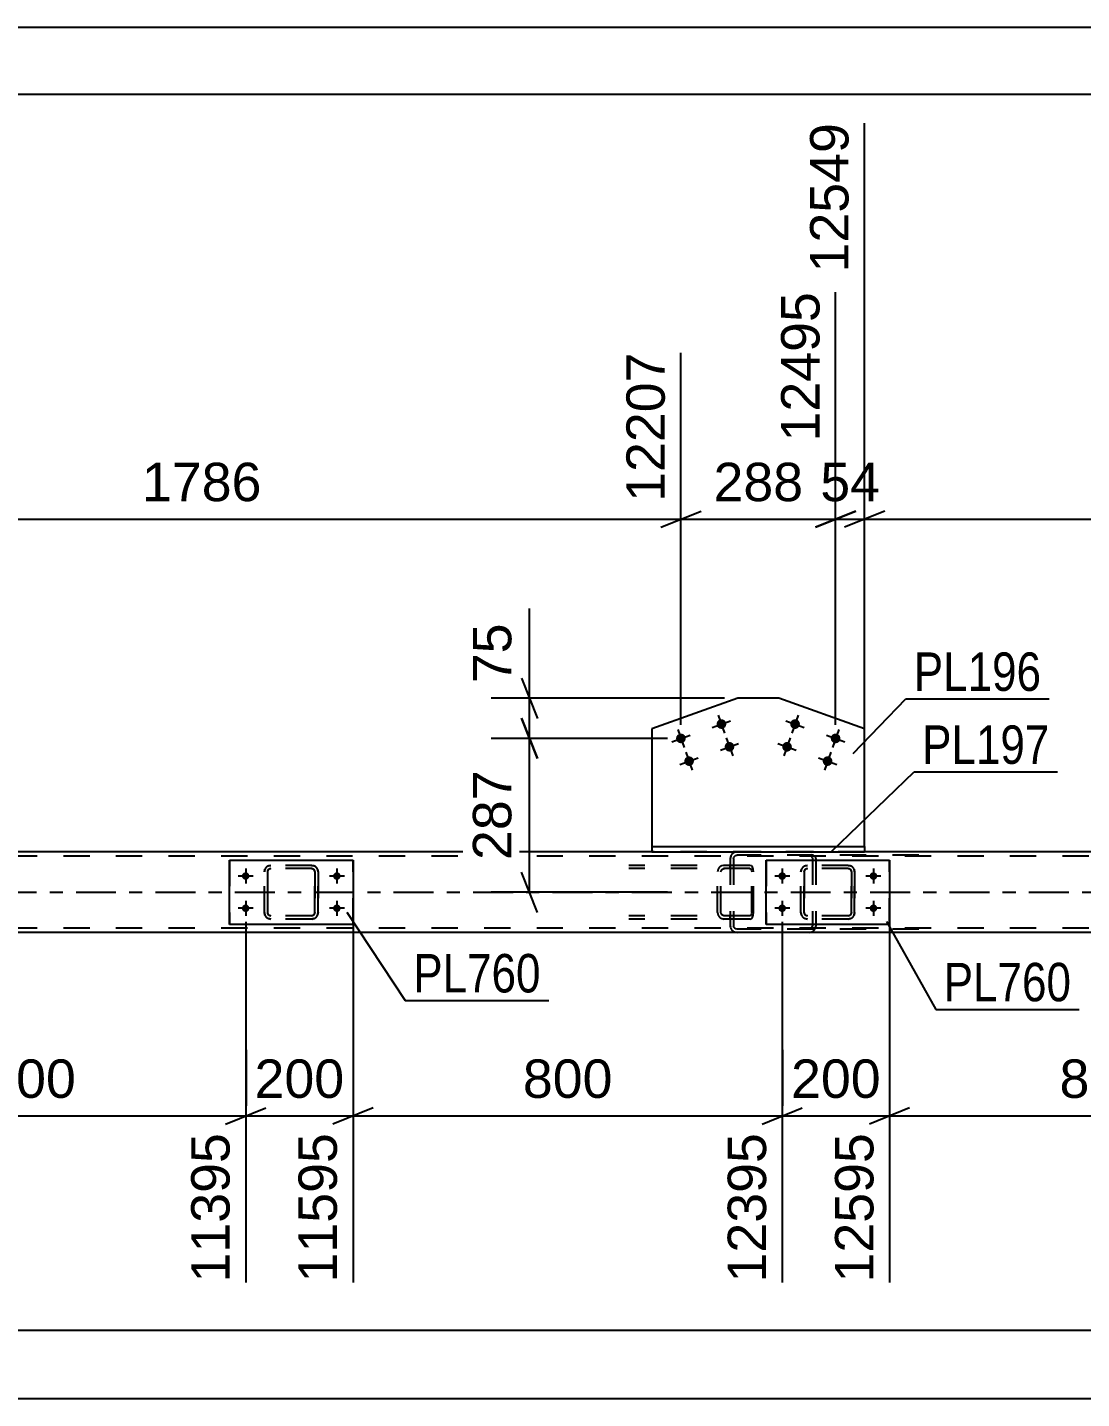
# Model space of a CAD drawing. Header units: millimetres. Extents: x -54 to 787, y -402 to 192.
# Drawn here: x 436.3 to 514.9, y 89.7 to 191.9 of the extents above; entities that cross this region are included whole.
import ezdxf

# ---------------------------------------------------------------- set-up
doc = ezdxf.new("R2010")
doc.units = ezdxf.units.MM
doc.linetypes.add('DXK_LINE_DOT2', pattern=[3.9198, 1.9599, -1.9599])
doc.linetypes.add('DXK_LINE_DOT3', pattern=[5.9187, 2.979, -0.9799, 0.9799, -0.9799])
doc.styles.add('Arial', font='ARIAL.TTF', dxfattribs={"height": 0.2})
doc.styles.add('Arial Narrow', font='ARIALN.TTF', dxfattribs={"height": 0.2})

# ---------------------------------------------------------------- blocks, each defined once
blk = doc.blocks.new('Unknown-122573057-1115')
at = {"color": 5, "linetype": 'Continuous'}
for p, q in [((787.22, 191.89), (-53.78, 191.89)), ((782.22, 186.89), (-48.78, 186.89))]:
    blk.add_line(p, q, dxfattribs=at)
blk = doc.blocks.new('Part-122573057-1654 - 1638')
at = {"color": 2, "linetype": 'Continuous'}
for p, q in [((489.29, 141.89), (482.88, 139.61)), ((492.33, 141.89), (489.29, 141.89)), ((498.73, 139.61), (492.33, 141.89)), ((482.88, 139.61), (482.88, 130.83)), ((498.73, 130.83), (498.73, 139.61))]:
    blk.add_line(p, q, dxfattribs=at)
at = {"color": 7, "linetype": 'DXK_LINE_DOT2'}
blk.add_line((482.88, 130.83), (498.73, 130.83), dxfattribs=at)
blk = doc.blocks.new('Part-122573057-1694 - 1638')
at = {"color": 2, "linetype": 'Continuous'}
for p, q in [((482.88, 130.83), (482.88, 130.43)), ((482.88, 130.83), (498.73, 130.83)), ((498.73, 130.83), (498.73, 130.43)), ((482.88, 130.43), (498.73, 130.43))]:
    blk.add_line(p, q, dxfattribs=at)
blk = doc.blocks.new('Part-122573057-1876 - 1638')
at = {"color": 7, "linetype": 'DXK_LINE_DOT2'}
for p, q in [((488.75, 130.11), (488.72, 129.95)), ((488.72, 129.95), (488.72, 124.91)), ((488.76, 130.14), (488.75, 130.11)), ((488.97, 129.95), (488.99, 130.05)), ((488.97, 129.95), (488.97, 124.91)), ((488.99, 130.05), (489.05, 130.12)), ((489.23, 130.43), (489.03, 130.4)), ((489.05, 130.12), (489.13, 130.18)), ((489.13, 130.18), (489.23, 130.19)), ((502.77, 130.43), (489.23, 130.43)), ((502.77, 130.19), (489.23, 130.19)), ((494.79, 130.4), (494.59, 130.43)), ((494.59, 130.19), (494.69, 130.18)), ((494.69, 130.18), (494.77, 130.12)), ((494.77, 130.12), (494.83, 130.05)), ((494.83, 130.05), (494.85, 129.95)), ((494.85, 129.95), (494.85, 124.91)), ((495.07, 130.11), (495.06, 130.14)), ((495.1, 129.95), (495.07, 130.11)), ((495.1, 129.95), (495.1, 124.91)), ((488.72, 124.91), (488.74, 124.83)), ((488.74, 124.83), (488.76, 124.73)), ((488.99, 124.85), (488.97, 124.91)), ((488.99, 124.82), (488.99, 124.85)), ((489.05, 124.75), (488.99, 124.82)), ((489.13, 124.69), (489.05, 124.75)), ((494.77, 124.75), (494.69, 124.69)), ((494.83, 124.82), (494.77, 124.75)), ((494.83, 124.85), (494.85, 124.91)), ((494.83, 124.82), (494.83, 124.85)), ((495.06, 124.73), (495.09, 124.83)), ((495.09, 124.83), (495.1, 124.91)), ((489.03, 124.47), (489.23, 124.43)), ((489.23, 124.67), (489.13, 124.69)), ((502.77, 124.67), (489.23, 124.67)), ((502.77, 124.43), (489.23, 124.43)), ((494.69, 124.69), (494.59, 124.67)), ((494.59, 124.43), (494.79, 124.47))]:
    blk.add_line(p, q, dxfattribs=at)
for centre, start, end in [((489.21, 129.93), 110.7583, 155.68), ((489.21, 124.94), 204.32, 249.2417), ((494.61, 124.94), 290.7583, 335.68)]:
    blk.add_arc(centre, 0.496, start, end, dxfattribs=at)
blk = doc.blocks.new('Bolt-122573057-1785 - 1638')
at = {"linetype": 'Continuous'}
for points in [[(452.32, 128.63), (452.32, 128.69), (452.34, 128.75), (452.37, 128.8), (452.41, 128.84), (452.46, 128.88), (452.51, 128.9), (452.57, 128.91), (452.63, 128.91), (452.68, 128.9), (452.74, 128.88), (452.78, 128.84), (452.82, 128.8), (452.85, 128.75), (452.87, 128.69), (452.88, 128.63), (452.87, 128.58), (452.85, 128.52), (452.82, 128.47), (452.78, 128.43), (452.74, 128.39), (452.68, 128.37), (452.63, 128.36), (452.57, 128.36), (452.51, 128.37), (452.46, 128.39), (452.41, 128.43), (452.37, 128.47), (452.34, 128.52), (452.32, 128.58)], [(459.12, 128.63), (459.12, 128.69), (459.14, 128.75), (459.17, 128.8), (459.21, 128.84), (459.26, 128.88), (459.31, 128.9), (459.37, 128.91), (459.43, 128.91), (459.48, 128.9), (459.54, 128.88), (459.58, 128.84), (459.62, 128.8), (459.65, 128.75), (459.67, 128.69), (459.68, 128.63), (459.67, 128.58), (459.65, 128.52), (459.62, 128.47), (459.58, 128.43), (459.54, 128.39), (459.48, 128.37), (459.43, 128.36), (459.37, 128.36), (459.31, 128.37), (459.26, 128.39), (459.21, 128.43), (459.17, 128.47), (459.14, 128.52), (459.12, 128.58)], [(452.32, 126.23), (452.32, 126.29), (452.34, 126.35), (452.37, 126.4), (452.41, 126.44), (452.46, 126.48), (452.51, 126.5), (452.57, 126.51), (452.63, 126.51), (452.68, 126.5), (452.74, 126.48), (452.78, 126.44), (452.82, 126.4), (452.85, 126.35), (452.87, 126.29), (452.88, 126.23), (452.87, 126.18), (452.85, 126.12), (452.82, 126.07), (452.78, 126.03), (452.74, 125.99), (452.68, 125.97), (452.63, 125.96), (452.57, 125.96), (452.51, 125.97), (452.46, 125.99), (452.41, 126.03), (452.37, 126.07), (452.34, 126.12), (452.32, 126.18)], [(459.12, 126.23), (459.12, 126.29), (459.14, 126.35), (459.17, 126.4), (459.21, 126.44), (459.26, 126.48), (459.31, 126.5), (459.37, 126.51), (459.43, 126.51), (459.48, 126.5), (459.54, 126.48), (459.58, 126.44), (459.62, 126.4), (459.65, 126.35), (459.67, 126.29), (459.68, 126.23), (459.67, 126.18), (459.65, 126.12), (459.62, 126.07), (459.58, 126.03), (459.54, 125.99), (459.48, 125.97), (459.43, 125.96), (459.37, 125.96), (459.31, 125.97), (459.26, 125.99), (459.21, 126.03), (459.17, 126.07), (459.14, 126.12), (459.12, 126.18)]]:
    blk.add_hatch(color=1, dxfattribs=at).paths.add_polyline_path(points)
at = {"color": 1, "linetype": 'Continuous'}
for p, q in [((452.6, 129.19), (452.6, 128.07)), ((459.4, 129.19), (459.4, 128.07)), ((453.16, 128.63), (452.04, 128.63)), ((459.96, 128.63), (458.84, 128.63)), ((452.6, 126.79), (452.6, 125.67)), ((459.4, 126.79), (459.4, 125.67)), ((453.16, 126.23), (452.04, 126.23)), ((459.96, 126.23), (458.84, 126.23))]:
    blk.add_line(p, q, dxfattribs=at)
blk = doc.blocks.new('Part-122573057-1802 - 1638')
at = {"color": 7, "linetype": 'DXK_LINE_DOT2'}
for p, q in [((680.08, 130.11), (43.4, 130.11)), ((498.73, 130.43), (482.88, 130.43)), ((680.08, 124.75), (43.4, 124.75))]:
    blk.add_line(p, q, dxfattribs=at)
at = {"color": 2, "linetype": 'Continuous'}
for p, q in [((482.88, 130.43), (413.6, 130.43)), ((568.01, 130.43), (498.73, 130.43)), ((676.08, 124.43), (43.4, 124.43))]:
    blk.add_line(p, q, dxfattribs=at)
at = {"color": 7, "linetype": 'DXK_LINE_DOT3'}
blk.add_line((43.4, 127.43), (680.08, 127.43), dxfattribs=at)
blk = doc.blocks.new('Part-122573057-1912 - 1638')
at = {"color": 7, "linetype": 'DXK_LINE_DOT2'}
for p, q in [((490.18, 129.43), (481.15, 129.43)), ((490.18, 129.19), (481.15, 129.19)), ((487.81, 129.14), (487.77, 128.95)), ((487.77, 125.91), (487.77, 128.95)), ((488.02, 128.95), (488.04, 129.05)), ((488.02, 125.91), (488.02, 128.95)), ((488.04, 129.05), (488.09, 129.12)), ((488.27, 129.43), (488.08, 129.4)), ((488.09, 129.12), (488.18, 129.18)), ((488.18, 129.18), (488.27, 129.19)), ((488.72, 129.19), (488.72, 129.43)), ((490.29, 129.4), (490.18, 129.43)), ((490.18, 129.19), (490.24, 129.18)), ((490.24, 129.18), (490.28, 129.12)), ((490.28, 129.12), (490.31, 129.05)), ((490.37, 129.29), (490.29, 129.4)), ((490.31, 129.05), (490.32, 128.95)), ((490.32, 125.91), (490.32, 128.95)), ((490.43, 129.14), (490.37, 129.29)), ((490.45, 128.95), (490.43, 129.14)), ((490.45, 125.91), (490.45, 128.95)), ((487.77, 125.91), (487.81, 125.73)), ((488.04, 125.82), (488.02, 125.91)), ((488.09, 125.75), (488.04, 125.82)), ((488.18, 125.69), (488.09, 125.75)), ((490.28, 125.75), (490.24, 125.69)), ((490.31, 125.82), (490.28, 125.75)), ((490.32, 125.91), (490.31, 125.82)), ((490.37, 125.58), (490.43, 125.73)), ((490.43, 125.73), (490.45, 125.91)), ((490.18, 125.67), (481.15, 125.67)), ((490.18, 125.43), (481.15, 125.43)), ((488.08, 125.47), (488.27, 125.43)), ((488.27, 125.67), (488.18, 125.69)), ((488.72, 125.43), (488.72, 125.67)), ((490.24, 125.69), (490.18, 125.67)), ((490.18, 125.43), (490.29, 125.47)), ((490.29, 125.47), (490.37, 125.58))]:
    blk.add_line(p, q, dxfattribs=at)
for centre, start, end in [((488.26, 128.94), 111.1513, 156.1049), ((488.26, 125.93), 203.8951, 248.8487)]:
    blk.add_arc(centre, 0.492, start, end, dxfattribs=at)
blk = doc.blocks.new('Bolt-122573057-1919 - 1638')
at = {"linetype": 'Continuous'}
for points in [[(493.89, 139.84, -1), (493.21, 140.09, -1)], [(496.91, 138.77, -1), (496.23, 139.02, -1)], [(493.29, 138.15, -1), (492.61, 138.39, -1)], [(496.31, 137.08, -1), (495.63, 137.32, -1)]]:
    blk.add_hatch(color=1, dxfattribs=at).paths.add_polyline_path(points)
at = {"color": 1, "linetype": 'Continuous'}
for p, q in [((492.87, 140.21), (494.23, 139.72)), ((493.79, 140.64), (493.31, 139.29)), ((495.89, 139.14), (497.25, 138.65)), ((496.81, 139.57), (496.33, 138.22)), ((492.27, 138.51), (493.63, 138.03)), ((493.19, 138.95), (492.71, 137.59)), ((495.29, 137.44), (496.65, 136.96)), ((496.21, 137.88), (495.73, 136.52))]:
    blk.add_line(p, q, dxfattribs=at)
blk = doc.blocks.new('Bolt-122573057-1920 - 1638')
at = {"linetype": 'Continuous'}
for points in [[(492.31, 128.63), (492.32, 128.69), (492.33, 128.75), (492.36, 128.8), (492.4, 128.84), (492.45, 128.88), (492.5, 128.9), (492.56, 128.91), (492.62, 128.91), (492.68, 128.9), (492.73, 128.88), (492.78, 128.84), (492.82, 128.8), (492.85, 128.75), (492.86, 128.69), (492.87, 128.63), (492.86, 128.58), (492.85, 128.52), (492.82, 128.47), (492.78, 128.43), (492.73, 128.39), (492.68, 128.37), (492.62, 128.36), (492.56, 128.36), (492.5, 128.37), (492.45, 128.39), (492.4, 128.43), (492.36, 128.47), (492.33, 128.52), (492.32, 128.58)], [(499.11, 128.63), (499.12, 128.69), (499.13, 128.75), (499.16, 128.8), (499.2, 128.84), (499.25, 128.88), (499.3, 128.9), (499.36, 128.91), (499.42, 128.91), (499.48, 128.9), (499.53, 128.88), (499.58, 128.84), (499.62, 128.8), (499.65, 128.75), (499.66, 128.69), (499.67, 128.63), (499.66, 128.58), (499.65, 128.52), (499.62, 128.47), (499.58, 128.43), (499.53, 128.39), (499.48, 128.37), (499.42, 128.36), (499.36, 128.36), (499.3, 128.37), (499.25, 128.39), (499.2, 128.43), (499.16, 128.47), (499.13, 128.52), (499.12, 128.58)], [(492.31, 126.23), (492.32, 126.29), (492.33, 126.35), (492.36, 126.4), (492.4, 126.44), (492.45, 126.48), (492.5, 126.5), (492.56, 126.51), (492.62, 126.51), (492.68, 126.5), (492.73, 126.48), (492.78, 126.44), (492.82, 126.4), (492.85, 126.35), (492.86, 126.29), (492.87, 126.23), (492.86, 126.18), (492.85, 126.12), (492.82, 126.07), (492.78, 126.03), (492.73, 125.99), (492.68, 125.97), (492.62, 125.96), (492.56, 125.96), (492.5, 125.97), (492.45, 125.99), (492.4, 126.03), (492.36, 126.07), (492.33, 126.12), (492.32, 126.18)], [(499.11, 126.23), (499.12, 126.29), (499.13, 126.35), (499.16, 126.4), (499.2, 126.44), (499.25, 126.48), (499.3, 126.5), (499.36, 126.51), (499.42, 126.51), (499.48, 126.5), (499.53, 126.48), (499.58, 126.44), (499.62, 126.4), (499.65, 126.35), (499.66, 126.29), (499.67, 126.23), (499.66, 126.18), (499.65, 126.12), (499.62, 126.07), (499.58, 126.03), (499.53, 125.99), (499.48, 125.97), (499.42, 125.96), (499.36, 125.96), (499.3, 125.97), (499.25, 125.99), (499.2, 126.03), (499.16, 126.07), (499.13, 126.12), (499.12, 126.18)]]:
    blk.add_hatch(color=1, dxfattribs=at).paths.add_polyline_path(points)
at = {"color": 1, "linetype": 'Continuous'}
for p, q in [((492.59, 129.19), (492.59, 128.07)), ((499.39, 129.19), (499.39, 128.07)), ((493.15, 128.63), (492.03, 128.63)), ((499.95, 128.63), (498.83, 128.63)), ((492.59, 126.79), (492.59, 125.67)), ((499.39, 126.79), (499.39, 125.67)), ((493.15, 126.23), (492.03, 126.23)), ((499.95, 126.23), (498.83, 126.23))]:
    blk.add_line(p, q, dxfattribs=at)
blk = doc.blocks.new('Bolt-122573057-1921 - 1638')
at = {"linetype": 'Continuous'}
for points in [[(488.4, 140.09, -1), (487.72, 139.84, -1)], [(485.38, 139.02, -1), (484.7, 138.77, -1)], [(489, 138.39, -1), (488.32, 138.15, -1)], [(485.99, 137.32, -1), (485.31, 137.08, -1)]]:
    blk.add_hatch(color=1, dxfattribs=at).paths.add_polyline_path(points)
at = {"color": 1, "linetype": 'Continuous'}
for p, q in [((487.38, 139.72), (488.74, 140.21)), ((487.82, 140.64), (488.3, 139.29)), ((484.37, 138.65), (485.72, 139.14)), ((484.8, 139.57), (485.28, 138.22)), ((487.98, 138.03), (489.34, 138.51)), ((488.42, 138.95), (488.9, 137.59)), ((484.97, 136.96), (486.32, 137.44)), ((485.41, 137.88), (485.89, 136.52))]:
    blk.add_line(p, q, dxfattribs=at)
blk = doc.blocks.new('Part-122573057-1926 - 1638')
at = {"color": 2, "linetype": 'Continuous'}
for p, q in [((491.39, 125.03), (491.39, 129.83)), ((491.39, 129.83), (491.39, 129.83)), ((491.39, 129.83), (500.59, 129.83)), ((500.59, 129.83), (500.59, 125.03)), ((491.39, 125.03), (491.39, 125.03)), ((500.59, 125.03), (491.39, 125.03))]:
    blk.add_line(p, q, dxfattribs=at)
at = {"color": 7, "linetype": 'DXK_LINE_DOT2'}
for p, q in [((491.39, 129.83), (491.39, 125.03)), ((491.39, 129.83), (491.39, 129.83)), ((500.59, 125.03), (500.59, 129.83)), ((491.39, 125.03), (491.39, 125.03))]:
    blk.add_line(p, q, dxfattribs=at)
blk = doc.blocks.new('Part-122573057-2061 - 1638')
at = {"color": 7, "linetype": 'DXK_LINE_DOT2'}
for p, q in [((493.99, 128.95), (494.02, 129.14)), ((494.03, 129.14), (493.99, 128.95)), ((493.99, 125.91), (493.99, 128.95)), ((493.99, 128.95), (493.99, 128.95)), ((493.99, 125.91), (493.99, 128.95)), ((494.23, 128.95), (494.25, 129.05)), ((494.24, 129.05), (494.23, 128.95)), ((494.23, 125.91), (494.23, 128.95)), ((494.23, 128.95), (494.23, 128.95)), ((494.23, 128.95), (494.23, 125.91)), ((494.3, 129.12), (494.24, 129.05)), ((494.25, 129.05), (494.3, 129.12)), ((494.28, 129.4), (494.47, 129.43)), ((494.28, 129.4), (494.29, 129.4)), ((494.47, 129.43), (494.29, 129.4)), ((494.3, 129.12), (494.38, 129.18)), ((494.37, 129.18), (494.3, 129.12)), ((494.47, 129.19), (494.37, 129.18)), ((494.38, 129.18), (494.47, 129.19)), ((497.51, 129.43), (494.47, 129.43)), ((497.51, 129.19), (494.47, 129.19)), ((497.51, 129.43), (497.69, 129.4)), ((497.69, 129.4), (497.51, 129.43)), ((497.51, 129.19), (497.6, 129.18)), ((497.6, 129.18), (497.51, 129.19)), ((497.6, 129.18), (497.6, 129.18)), ((497.6, 129.18), (497.68, 129.12)), ((497.68, 129.12), (497.6, 129.18)), ((497.68, 129.12), (497.73, 129.05)), ((497.73, 129.05), (497.68, 129.12)), ((497.73, 129.05), (497.75, 128.95)), ((497.75, 128.95), (497.73, 129.05)), ((497.75, 125.91), (497.75, 128.95)), ((497.75, 128.95), (497.75, 128.95)), ((497.75, 128.95), (497.75, 125.91)), ((497.95, 129.14), (497.99, 128.95)), ((497.99, 128.95), (497.95, 129.14)), ((497.99, 125.91), (497.99, 128.95)), ((497.99, 128.95), (497.99, 128.95)), ((497.99, 128.95), (497.99, 125.91)), ((493.99, 125.91), (493.99, 125.91)), ((494.02, 125.73), (493.99, 125.91)), ((493.99, 125.91), (494.03, 125.73)), ((494.23, 125.91), (494.23, 125.91)), ((494.25, 125.82), (494.23, 125.91)), ((494.23, 125.91), (494.24, 125.82)), ((494.24, 125.82), (494.3, 125.75)), ((494.3, 125.75), (494.25, 125.82)), ((494.38, 125.69), (494.3, 125.75)), ((494.3, 125.75), (494.37, 125.69)), ((497.68, 125.75), (497.6, 125.69)), ((497.6, 125.69), (497.68, 125.75)), ((497.73, 125.82), (497.68, 125.75)), ((497.68, 125.75), (497.73, 125.82)), ((497.75, 125.91), (497.73, 125.82)), ((497.73, 125.82), (497.75, 125.91)), ((497.75, 125.91), (497.75, 125.91)), ((497.99, 125.91), (497.95, 125.73)), ((497.95, 125.73), (497.99, 125.91)), ((497.99, 125.91), (497.99, 125.91)), ((494.28, 125.47), (494.29, 125.47)), ((494.47, 125.43), (494.28, 125.47)), ((494.29, 125.47), (494.47, 125.43)), ((494.37, 125.69), (494.47, 125.67)), ((494.47, 125.67), (494.38, 125.69)), ((497.51, 125.67), (494.47, 125.67)), ((497.51, 125.43), (494.47, 125.43)), ((497.6, 125.69), (497.51, 125.67)), ((497.51, 125.67), (497.6, 125.69)), ((497.69, 125.47), (497.51, 125.43)), ((497.51, 125.43), (497.69, 125.47)), ((497.6, 125.69), (497.6, 125.69))]:
    blk.add_line(p, q, dxfattribs=at)
at = {"color": 7, "linetype": 'DXK_LINE_DOT3'}
blk.add_line((495.99, 127.43), (495.98, 127.43), dxfattribs=at)
at = {"color": 7, "linetype": 'DXK_LINE_DOT2'}
for centre, start, end in [((494.47, 128.95), 112.5, 157.5), ((494.47, 128.95), 112.5, 157.5), ((497.51, 128.95), 22.5, 67.5), ((497.51, 128.95), 22.5, 67.5), ((494.47, 125.91), 202.5, 247.5), ((494.47, 125.91), 202.5, 247.5), ((497.51, 125.91), 292.5, 337.5), ((497.51, 125.91), 292.5, 337.5)]:
    blk.add_arc(centre, 0.48, start, end, dxfattribs=at)
blk = doc.blocks.new('Part-122573057-1948 - 1638')
at = {"color": 7, "linetype": 'DXK_LINE_DOT2'}
for p, q in [((453.99, 128.95), (454.03, 129.14)), ((453.99, 128.95), (454, 128.95)), ((453.99, 125.91), (453.99, 128.95)), ((454.03, 129.14), (454, 128.95)), ((454, 125.91), (454, 128.95)), ((454.25, 129.05), (454.23, 128.95)), ((454.24, 128.95), (454.23, 128.95)), ((454.23, 128.95), (454.23, 125.91)), ((454.24, 128.95), (454.25, 129.05)), ((454.24, 125.91), (454.24, 128.95)), ((454.25, 129.05), (454.31, 129.12)), ((454.3, 129.12), (454.25, 129.05)), ((454.29, 129.4), (454.47, 129.43)), ((454.48, 129.43), (454.29, 129.4)), ((454.29, 129.4), (454.29, 129.4)), ((454.38, 129.18), (454.3, 129.12)), ((454.31, 129.12), (454.38, 129.18)), ((454.38, 129.18), (454.48, 129.19)), ((454.47, 129.19), (454.38, 129.18)), ((457.52, 129.43), (454.47, 129.43)), ((457.52, 129.19), (454.47, 129.19)), ((457.51, 129.43), (457.69, 129.4)), ((457.6, 129.18), (457.51, 129.19)), ((457.7, 129.4), (457.52, 129.43)), ((457.52, 129.19), (457.61, 129.18)), ((457.6, 129.18), (457.61, 129.18)), ((457.68, 129.12), (457.6, 129.18)), ((457.61, 129.18), (457.69, 129.12)), ((457.73, 129.05), (457.68, 129.12)), ((457.69, 129.12), (457.74, 129.05)), ((457.75, 128.95), (457.73, 129.05)), ((457.74, 129.05), (457.76, 128.95)), ((457.76, 128.95), (457.75, 128.95)), ((457.75, 128.95), (457.75, 125.91)), ((457.76, 125.91), (457.76, 128.95)), ((457.95, 129.14), (457.99, 128.95)), ((458, 128.95), (457.96, 129.14)), ((458, 128.95), (457.99, 128.95)), ((457.99, 128.95), (457.99, 125.91)), ((458, 125.91), (458, 128.95)), ((454, 125.91), (453.99, 125.91)), ((454.03, 125.73), (453.99, 125.91)), ((454, 125.91), (454.03, 125.73)), ((454.23, 125.91), (454.24, 125.91)), ((454.23, 125.91), (454.25, 125.82)), ((454.25, 125.82), (454.24, 125.91)), ((454.31, 125.75), (454.25, 125.82)), ((454.25, 125.82), (454.3, 125.75)), ((454.3, 125.75), (454.38, 125.69)), ((454.38, 125.69), (454.31, 125.75)), ((457.6, 125.69), (457.68, 125.75)), ((457.69, 125.75), (457.61, 125.69)), ((457.68, 125.75), (457.73, 125.82)), ((457.74, 125.82), (457.69, 125.75)), ((457.73, 125.82), (457.75, 125.91)), ((457.76, 125.91), (457.74, 125.82)), ((457.75, 125.91), (457.76, 125.91)), ((457.99, 125.91), (457.95, 125.73)), ((457.96, 125.73), (458, 125.91)), ((457.99, 125.91), (458, 125.91)), ((454.29, 125.47), (454.29, 125.47)), ((454.47, 125.43), (454.29, 125.47)), ((454.29, 125.47), (454.48, 125.43)), ((454.48, 125.67), (454.38, 125.69)), ((454.38, 125.69), (454.47, 125.67)), ((457.52, 125.67), (454.47, 125.67)), ((457.52, 125.43), (454.47, 125.43)), ((457.51, 125.67), (457.6, 125.69)), ((457.69, 125.47), (457.51, 125.43)), ((457.61, 125.69), (457.52, 125.67)), ((457.52, 125.43), (457.7, 125.47)), ((457.6, 125.69), (457.61, 125.69))]:
    blk.add_line(p, q, dxfattribs=at)
at = {"color": 7, "linetype": 'DXK_LINE_DOT3'}
blk.add_line((456, 127.43), (455.99, 127.43), dxfattribs=at)
at = {"color": 7, "linetype": 'DXK_LINE_DOT2'}
for centre, start, end in [((454.47, 128.95), 112.5, 157.5), ((454.48, 128.95), 112.5, 157.5), ((457.51, 128.95), 22.5, 67.5), ((457.52, 128.95), 22.5, 67.5), ((454.47, 125.91), 202.5, 247.5), ((454.48, 125.91), 202.5, 247.5), ((457.51, 125.91), 292.5, 337.5), ((457.52, 125.91), 292.5, 337.5)]:
    blk.add_arc(centre, 0.48, start, end, dxfattribs=at)
blk = doc.blocks.new('Part-122573057-2049 - 1638')
at = {"color": 2, "linetype": 'Continuous'}
for p, q in [((451.4, 125.03), (451.4, 129.83)), ((451.4, 129.83), (451.4, 129.83)), ((451.4, 129.83), (460.6, 129.83)), ((460.6, 129.83), (460.6, 125.03)), ((451.4, 125.03), (451.4, 125.03)), ((460.6, 125.03), (451.4, 125.03))]:
    blk.add_line(p, q, dxfattribs=at)
at = {"color": 7, "linetype": 'DXK_LINE_DOT2'}
for p, q in [((451.4, 129.83), (451.4, 125.03)), ((451.4, 129.83), (451.4, 129.83)), ((460.6, 125.03), (460.6, 129.83)), ((451.4, 125.03), (451.4, 125.03))]:
    blk.add_line(p, q, dxfattribs=at)
blk = doc.blocks.new('StraightDimension-122573057-2176 - 1638')
at = {"color": 7, "linetype": 'Continuous'}
for p, q in [((413.6, 133.46), (413.6, 184.75)), ((485.04, 139.9), (485.04, 167.65)), ((415.1, 155.83), (412.1, 154.63)), ((483.54, 154.63), (486.54, 155.83)), ((413.6, 155.23), (485.04, 155.23))]:
    blk.add_line(p, q, dxfattribs=at)
at = {"color": 0}
blk.add_wipeout([(454.37, 155.98), (454.37, 160.18), (444.27, 160.18), (444.27, 155.98)], dxfattribs=at)
at = {"color": 3, "style": 'Arial'}
blk.add_text('1786', height=2.865, dxfattribs=at).set_placement((444.87, 156.58))
at = {"color": 0, "linetype": 'Continuous'}
blk.add_wipeout([(484.44, 168.25), (480.24, 168.25), (480.24, 155.93), (484.44, 155.93)], dxfattribs=at)
at = {"color": 3, "linetype": 'Continuous', "style": 'Arial'}
blk.add_text('12207', height=2.865, rotation=90.0002, dxfattribs=at).set_placement((483.84, 156.53))
blk = doc.blocks.new('StraightDimension-122573057-2105 - 1638')
at = {"color": 7, "linetype": 'Continuous'}
for p, q in [((498.73, 132.8), (498.73, 184.75)), ((496.57, 139.9), (496.57, 172.15)), ((495.07, 154.63), (498.07, 155.83)), ((500.23, 155.83), (497.23, 154.63)), ((496.57, 155.23), (498.73, 155.23))]:
    blk.add_line(p, q, dxfattribs=at)
at = {"color": 0, "linetype": 'Continuous'}
blk.add_wipeout([(498.13, 185.35), (493.93, 185.35), (493.93, 173.03), (498.13, 173.03)], dxfattribs=at)
at = {"color": 3, "linetype": 'Continuous', "style": 'Arial'}
blk.add_text('12549', height=2.865, rotation=90.0002, dxfattribs=at).set_placement((497.53, 173.63))
at = {"color": 0}
blk.add_wipeout([(500.48, 155.98), (500.48, 160.18), (494.83, 160.18), (494.83, 155.98)], dxfattribs=at)
at = {"color": 3, "style": 'Arial'}
blk.add_text('54', height=2.865, dxfattribs=at).set_placement((495.43, 156.58))
blk = doc.blocks.new('StraightDimension-122573057-7103 - 1638')
at = {"color": 7, "linetype": 'Continuous'}
for p, q in [((500.59, 125.57), (500.59, 98.34)), ((532.6, 125.23), (532.6, 98.34)), ((502.09, 111.35), (499.09, 110.15)), ((500.59, 110.75), (532.6, 110.75)), ((531.1, 110.15), (534.1, 111.35))]:
    blk.add_line(p, q, dxfattribs=at)
at = {"color": 0}
blk.add_wipeout([(520.53, 111.5), (520.53, 115.7), (512.66, 115.7), (512.66, 111.5)], dxfattribs=at)
at = {"color": 3, "style": 'Arial'}
blk.add_text('800', height=2.865, dxfattribs=at).set_placement((513.26, 112.1))
at = {"color": 0, "linetype": 'Continuous'}
blk.add_wipeout([(532, 110.05), (527.8, 110.05), (527.8, 97.74), (532, 97.74)], dxfattribs=at)
at = {"color": 3, "linetype": 'Continuous', "style": 'Arial'}
blk.add_text('13395', height=2.865, rotation=90.0002, dxfattribs=at).set_placement((531.4, 98.34))
blk = doc.blocks.new('StraightDimension-122573057-7106 - 1638')
at = {"color": 7, "linetype": 'Continuous'}
for p, q in [((452.6, 125.23), (452.6, 98.34)), ((460.6, 125.23), (460.6, 98.34)), ((451.1, 110.15), (454.1, 111.35)), ((452.6, 110.75), (460.6, 110.75)), ((462.1, 111.35), (459.1, 110.15))]:
    blk.add_line(p, q, dxfattribs=at)
at = {"color": 0}
blk.add_wipeout([(460.53, 111.5), (460.53, 115.7), (452.66, 115.7), (452.66, 111.5)], dxfattribs=at)
at = {"color": 0, "linetype": 'Continuous'}
blk.add_wipeout([(460, 110.05), (455.8, 110.05), (455.8, 97.74), (460, 97.74)], dxfattribs=at)
at = {"color": 3, "style": 'Arial'}
blk.add_text('200', height=2.865, dxfattribs=at).set_placement((453.26, 112.1))
at = {"color": 3, "linetype": 'Continuous', "style": 'Arial'}
blk.add_text('11595', height=2.865, rotation=90.0002, dxfattribs=at).set_placement((459.4, 98.34))
blk = doc.blocks.new('StraightDimension-122573057-7107 - 1638')
at = {"color": 7, "linetype": 'Continuous'}
for p, q in [((420.6, 125.23), (420.6, 98.34)), ((452.6, 125.23), (452.6, 98.34)), ((422.1, 111.35), (419.1, 110.15)), ((420.6, 110.75), (452.6, 110.75)), ((451.1, 110.15), (454.1, 111.35))]:
    blk.add_line(p, q, dxfattribs=at)
at = {"color": 0}
blk.add_wipeout([(440.53, 111.5), (440.53, 115.7), (432.66, 115.7), (432.66, 111.5)], dxfattribs=at)
at = {"color": 3, "style": 'Arial'}
blk.add_text('800', height=2.865, dxfattribs=at).set_placement((433.26, 112.1))
at = {"color": 0, "linetype": 'Continuous'}
blk.add_wipeout([(452, 110.05), (447.8, 110.05), (447.8, 97.74), (452, 97.74)], dxfattribs=at)
at = {"color": 3, "linetype": 'Continuous', "style": 'Arial'}
blk.add_text('11395', height=2.865, rotation=90.0002, dxfattribs=at).set_placement((451.4, 98.34))
blk = doc.blocks.new('StraightDimension-122573057-2114 - 1638')
at = {"color": 7, "linetype": 'Continuous'}
for p, q in [((498.73, 132.8), (498.73, 184.75)), ((570.18, 139.9), (570.18, 167.65)), ((500.23, 155.83), (497.23, 154.63)), ((568.68, 154.63), (571.68, 155.83)), ((498.73, 155.23), (570.18, 155.23))]:
    blk.add_line(p, q, dxfattribs=at)
at = {"color": 0}
blk.add_wipeout([(539.5, 155.98), (539.5, 160.18), (529.41, 160.18), (529.41, 155.98)], dxfattribs=at)
at = {"color": 3, "style": 'Arial'}
blk.add_text('1786', height=2.865, dxfattribs=at).set_placement((530.01, 156.58))
at = {"color": 0, "linetype": 'Continuous'}
blk.add_wipeout([(569.58, 168.25), (565.38, 168.25), (565.38, 155.93), (569.58, 155.93)], dxfattribs=at)
at = {"color": 3, "linetype": 'Continuous', "style": 'Arial'}
blk.add_text('14335', height=2.865, rotation=90.0002, dxfattribs=at).set_placement((568.98, 156.53))
blk = doc.blocks.new('StraightDimension-122573057-2167 - 1638')
at = {"color": 7, "linetype": 'Continuous'}
for p, q in [((496.57, 139.9), (496.57, 172.15)), ((485.04, 139.9), (485.04, 167.65)), ((483.54, 154.63), (486.54, 155.83)), ((498.07, 155.83), (495.07, 154.63)), ((485.04, 155.23), (496.57, 155.23))]:
    blk.add_line(p, q, dxfattribs=at)
at = {"color": 0}
blk.add_wipeout([(494.74, 155.98), (494.74, 160.18), (486.87, 160.18), (486.87, 155.98)], dxfattribs=at)
at = {"color": 3, "style": 'Arial'}
blk.add_text('288', height=2.865, dxfattribs=at).set_placement((487.47, 156.58))
at = {"color": 0, "linetype": 'Continuous'}
blk.add_wipeout([(495.97, 172.75), (491.77, 172.75), (491.77, 160.43), (495.97, 160.43)], dxfattribs=at)
at = {"color": 3, "linetype": 'Continuous', "style": 'Arial'}
blk.add_text('12495', height=2.865, rotation=90.0002, dxfattribs=at).set_placement((495.37, 161.03))
blk = doc.blocks.new('StraightDimension-122573057-2451 - 1638')
at = {"color": 7, "linetype": 'Continuous'}
blk.add_line((11.48, 94.79), (680.08, 94.79), dxfattribs=at)
blk = doc.blocks.new('StraightDimension-122573057-2517 - 1638')
at = {"color": 7, "linetype": 'Continuous'}
blk.add_line((10.68, 89.68), (680.88, 89.68), dxfattribs=at)
blk = doc.blocks.new('StraightDimension-122573057-2603 - 1638')
at = {"color": 7, "linetype": 'Continuous'}
for p, q in [((473.75, 141.89), (473.75, 148.58)), ((473.75, 141.89), (473.75, 148.58)), ((473.15, 143.39), (474.35, 140.39)), ((488.29, 141.89), (470.9, 141.89)), ((473.75, 138.9), (473.75, 141.89)), ((474.35, 137.4), (473.15, 140.4)), ((484.04, 138.9), (470.9, 138.9))]:
    blk.add_line(p, q, dxfattribs=at)
at = {"color": 0}
blk.add_wipeout([(473, 148.06), (468.8, 148.06), (468.8, 142.41), (473, 142.41)], dxfattribs=at)
at = {"color": 3, "style": 'Arial'}
blk.add_text('75', height=2.865, rotation=90.0002, dxfattribs=at).set_placement((472.4, 143.01))
blk = doc.blocks.new('StraightDimension-122573057-2613 - 1638')
at = {"color": 7, "linetype": 'Continuous'}
for p, q in [((473.15, 140.4), (474.35, 137.4)), ((484.04, 138.9), (470.9, 138.9)), ((473.75, 127.43), (473.75, 138.9)), ((474.35, 125.93), (473.15, 128.93)), ((484.04, 127.43), (470.9, 127.43))]:
    blk.add_line(p, q, dxfattribs=at)
at = {"color": 0}
blk.add_wipeout([(473, 137.1), (468.8, 137.1), (468.8, 129.23), (473, 129.23)], dxfattribs=at)
at = {"color": 3, "style": 'Arial'}
blk.add_text('287', height=2.865, rotation=90.0002, dxfattribs=at).set_placement((472.4, 129.83))
blk = doc.blocks.new('StraightDimension-122573057-7104 - 1638')
at = {"color": 7, "linetype": 'Continuous'}
for p, q in [((492.59, 125.23), (492.59, 98.34)), ((500.59, 125.57), (500.59, 98.34)), ((491.09, 110.15), (494.09, 111.35)), ((492.59, 110.75), (500.59, 110.75)), ((502.09, 111.35), (499.09, 110.15))]:
    blk.add_line(p, q, dxfattribs=at)
at = {"color": 0}
blk.add_wipeout([(500.53, 111.5), (500.53, 115.7), (492.65, 115.7), (492.65, 111.5)], dxfattribs=at)
at = {"color": 0, "linetype": 'Continuous'}
blk.add_wipeout([(499.99, 110.05), (495.79, 110.05), (495.79, 97.74), (499.99, 97.74)], dxfattribs=at)
at = {"color": 3, "style": 'Arial'}
blk.add_text('200', height=2.865, dxfattribs=at).set_placement((493.25, 112.1))
at = {"color": 3, "linetype": 'Continuous', "style": 'Arial'}
blk.add_text('12595', height=2.865, rotation=90.0002, dxfattribs=at).set_placement((499.39, 98.34))
blk = doc.blocks.new('StraightDimension-122573057-7105 - 1638')
at = {"color": 7, "linetype": 'Continuous'}
for p, q in [((460.6, 125.23), (460.6, 98.34)), ((492.59, 125.23), (492.59, 98.34)), ((462.1, 111.35), (459.1, 110.15)), ((460.6, 110.75), (492.59, 110.75)), ((491.09, 110.15), (494.09, 111.35))]:
    blk.add_line(p, q, dxfattribs=at)
at = {"color": 0}
blk.add_wipeout([(480.53, 111.5), (480.53, 115.7), (472.66, 115.7), (472.66, 111.5)], dxfattribs=at)
at = {"color": 3, "style": 'Arial'}
blk.add_text('800', height=2.865, dxfattribs=at).set_placement((473.26, 112.1))
at = {"color": 0, "linetype": 'Continuous'}
blk.add_wipeout([(491.99, 110.05), (487.79, 110.05), (487.79, 97.74), (491.99, 97.74)], dxfattribs=at)
at = {"color": 3, "linetype": 'Continuous', "style": 'Arial'}
blk.add_text('12395', height=2.865, rotation=90.0002, dxfattribs=at).set_placement((491.39, 98.34))
blk = doc.blocks.new('Mark-122573057-1650 - 1638')
at = {"color": 30, "linetype": 'Continuous'}
for p, q in [((497.87, 137.78), (501.8, 141.84)), ((501.8, 141.84), (512.5, 141.84))]:
    blk.add_line(p, q, dxfattribs=at)
at = {"color": 0}
blk.add_wipeout([(511.9, 142.44), (511.9, 145.44), (502.4, 145.44), (502.4, 142.44)], dxfattribs=at)
blk.add_wipeout([(511.9, 142.44), (511.9, 145.44), (502.4, 145.44), (502.4, 142.44)], dxfattribs=at)
at = {"color": 3, "style": 'Arial Narrow'}
blk.add_text('PL196', height=2.863, dxfattribs=at).set_placement((502.4, 142.44))
blk = doc.blocks.new('Mark-122573057-2045 - 1638')
at = {"color": 30, "linetype": 'Continuous'}
for p, q in [((460.14, 125.94), (464.49, 119.36)), ((464.49, 119.36), (475.2, 119.36))]:
    blk.add_line(p, q, dxfattribs=at)
at = {"color": 0}
blk.add_wipeout([(474.6, 119.96), (474.6, 122.96), (465.09, 122.96), (465.09, 119.96)], dxfattribs=at)
blk.add_wipeout([(474.6, 119.96), (474.6, 122.96), (465.09, 122.96), (465.09, 119.96)], dxfattribs=at)
at = {"color": 3, "style": 'Arial Narrow'}
blk.add_text('PL760', height=2.863, dxfattribs=at).set_placement((465.09, 119.96))
blk = doc.blocks.new('Mark-122573057-1690 - 1638')
at = {"color": 30, "linetype": 'Continuous'}
for p, q in [((496.24, 130.43), (502.42, 136.4)), ((502.42, 136.4), (513.12, 136.4))]:
    blk.add_line(p, q, dxfattribs=at)
at = {"color": 0}
blk.add_wipeout([(512.52, 137), (512.52, 140), (503.02, 140), (503.02, 137)], dxfattribs=at)
blk.add_wipeout([(512.52, 137), (512.52, 140), (503.02, 140), (503.02, 137)], dxfattribs=at)
at = {"color": 3, "style": 'Arial Narrow'}
blk.add_text('PL197', height=2.863, dxfattribs=at).set_placement((503.02, 137))
blk = doc.blocks.new('Mark-122573057-1922 - 1638')
at = {"color": 30, "linetype": 'Continuous'}
for p, q in [((500.36, 125.25), (504.03, 118.7)), ((504.03, 118.7), (514.73, 118.7))]:
    blk.add_line(p, q, dxfattribs=at)
at = {"color": 0}
blk.add_wipeout([(514.13, 119.3), (514.13, 122.3), (504.63, 122.3), (504.63, 119.3)], dxfattribs=at)
blk.add_wipeout([(514.13, 119.3), (514.13, 122.3), (504.63, 122.3), (504.63, 119.3)], dxfattribs=at)
at = {"color": 3, "style": 'Arial Narrow'}
blk.add_text('PL760', height=2.863, dxfattribs=at).set_placement((504.63, 119.3))

msp = doc.modelspace()

# ---------------------------------------------------------------- block references
for name in ['Unknown-122573057-1115', 'Part-122573057-1654 - 1638', 'Bolt-122573057-1921 - 1638', 'Bolt-122573057-1919 - 1638', 'Part-122573057-1694 - 1638', 'Part-122573057-1802 - 1638', 'Part-122573057-2049 - 1638', 'Part-122573057-1876 - 1638', 'Part-122573057-1926 - 1638', 'Bolt-122573057-1785 - 1638', 'Part-122573057-1948 - 1638', 'Part-122573057-1912 - 1638', 'Bolt-122573057-1920 - 1638', 'Part-122573057-2061 - 1638']:
    msp.add_blockref(name, (0, 0))

# ---------------------------------------------------------------- next in the draw order: block references
for name in ['StraightDimension-122573057-2105 - 1638', 'StraightDimension-122573057-2176 - 1638', 'StraightDimension-122573057-7106 - 1638', 'StraightDimension-122573057-7103 - 1638']:
    msp.add_blockref(name, (0, 0))

# ---------------------------------------------------------------- next in the draw order: block references
for name in ['StraightDimension-122573057-2114 - 1638', 'StraightDimension-122573057-7107 - 1638']:
    msp.add_blockref(name, (0, 0))

# ---------------------------------------------------------------- next in the draw order: block references
for name in ['StraightDimension-122573057-2167 - 1638', 'StraightDimension-122573057-2451 - 1638']:
    msp.add_blockref(name, (0, 0))

# ---------------------------------------------------------------- next in the draw order: block references
for name in ['StraightDimension-122573057-2603 - 1638', 'Mark-122573057-1650 - 1638', 'StraightDimension-122573057-2517 - 1638']:
    msp.add_blockref(name, (0, 0))

# ---------------------------------------------------------------- next in the draw order: block references
for name in ['StraightDimension-122573057-2613 - 1638', 'Mark-122573057-1690 - 1638', 'StraightDimension-122573057-7104 - 1638']:
    msp.add_blockref(name, (0, 0))

# ---------------------------------------------------------------- next in the draw order: block references
for name in ['StraightDimension-122573057-7105 - 1638', 'Mark-122573057-1922 - 1638']:
    msp.add_blockref(name, (0, 0))

# ---------------------------------------------------------------- next in the draw order: block references
msp.add_blockref('Mark-122573057-2045 - 1638', (0, 0))

doc.saveas('drawing.dxf')
